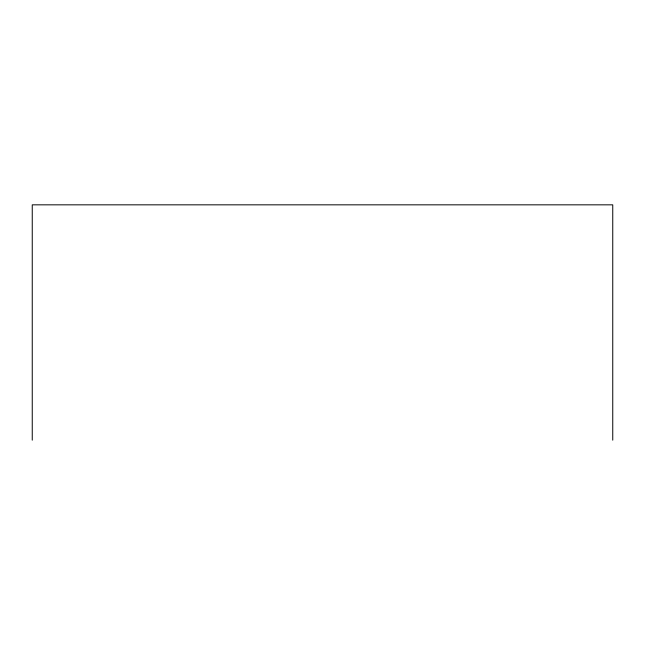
<?xml version="1.0" encoding="UTF-8"?>
<svg xmlns="http://www.w3.org/2000/svg" width="645" height="645" viewBox="0 0 645 645"><rect width="100%" height="100%" fill="white"/><g stroke="black" fill="none" stroke-linecap="round" stroke-linejoin="round"><path stroke-width="0.97" d="M612.75 440.164L612.75 204.836L32.25 204.836L32.25 440.164"/></g></svg>
